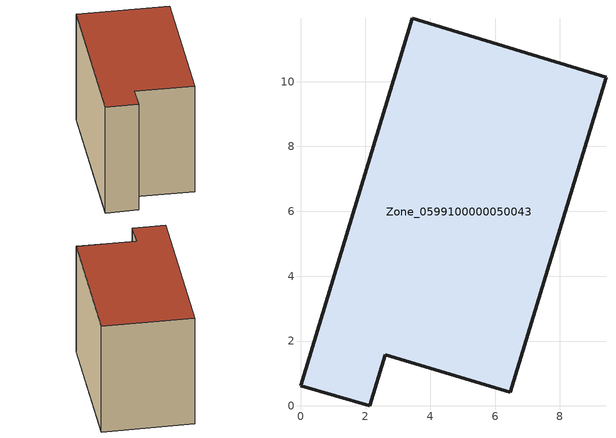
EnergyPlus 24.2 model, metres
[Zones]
Zone_0599100000050043
 floor ground (C_G): 0,0.63 3.44,11.96 9.42,10.14 6.47,0.42 2.61,1.58 2.14,0 z0
 wall outside (C_F): 3.44,11.96 0,0.63 2.14,0 2.61,1.58 6.47,0.42 9.42,10.14 3.44,11.96 z0:8.16
 roof outside (C_R): 9.42,10.14 3.44,11.96 0,0.63 2.14,0 2.61,1.58 6.47,0.42 z8.16
[BUILDING]
Pand.0599100000050043: North Axis=0; Terrain=City; Loads Convergence Tolerance Value=0.04; Temperature Convergence Tolerance Value=0.4; Solar Distribution=FullExterior; Maximum Number of Warmup Days=25; Minimum Number of Warmup Days=1
[Site:Location]
Rotterdam.The.Hague.AP_ZH_NLD Design_Conditions: Latitude=51.96; Longitude=4.45; Time Zone=1; Elevation=-4.5
[SITE:GROUNDTEMPERATURE:BUILDINGSURFACE]
18, 18, 18, 18, 18, 18, 18, 18, 18, 18, 18, 18
[MATERIAL] Thermal Absorptance=0.9; Solar Absorptance=0.7; Visible Absorptance=0.7
Name | Roughness | Thickness | Conductivity | Density | Specific Heat
G.TC.1975-1991 | MediumSmooth | 0.15 | 0.288461 | 540 | 1210
F.TC.1975-1991 | Rough | 0.3 | 0.230769 | 1920 | 840
R.TC.1975-1991 | MediumRough | 0.2 | 0.153846 | 1500 | 1000
[CONSTRUCTION]
C_G: G.TC.1975-1991
C_F: F.TC.1975-1991
C_R: R.TC.1975-1991
[ZONE]
Zone_0599100000050043: Type=1; Multiplier=1; Ceiling Height=Autocalculate; Volume=Autocalculate; Floor Area=autocalculate; Part of Total Floor Area=Yes
[ZONEINFILTRATION:DESIGNFLOWRATE]
Infil_Zone_0599100000050043: Zone or ZoneList or Space or SpaceList=Zone_0599100000050043; Schedule=AlwaysOn; Design Flow Rate Calculation Method=Flow/Area; Flow Rate per Floor Area=0.003; Constant Term Coefficient=1; Temperature Term Coefficient=0; Velocity Term Coefficient=0; Velocity Squared Term Coefficient=0
[HVACTEMPLATE:ZONE:IDEALLOADSAIRSYSTEM]
Zone_0599100000050043: Maximum Heating Supply Air Temperature=50; Minimum Cooling Supply Air Temperature=13; Maximum Heating Supply Air Humidity Ratio=0.0156; Minimum Cooling Supply Air Humidity Ratio=0.0077; Heating Limit=NoLimit; Cooling Limit=NoLimit; Dehumidification Control Type=ConstantSensibleHeatRatio; Cooling Sensible Heat Ratio=0.7; Dehumidification Setpoint=60; Humidification Control Type=None; Humidification Setpoint=30; Outdoor Air Method=None; Outdoor Air Flow Rate per Person=0.00944; Outdoor Air Flow Rate per Zone Floor Area=0; Outdoor Air Flow Rate per Zone=0; Demand Controlled Ventilation Type=None; Outdoor Air Economizer Type=NoEconomizer; Heat Recovery Type=None; Sensible Heat Recovery Effectiveness=0.7; Latent Heat Recovery Effectiveness=0.65
[ZONECONTROL:THERMOSTAT]
ThermostatControl_Zone_0599100000050043: Zone or ZoneList=Zone_0599100000050043; Control Type Schedule=DualSetpointControlType; Control 1=Thermostat_Zone_0599100000050043; Temperature Difference Between Cutout And Setpoint=0
[THERMOSTATSETPOINT:DUALSETPOINT]
Thermostat_Zone_0599100000050043: Heating Setpoint Temperature Schedule=HeatingSetpoint_Zone_0599100000050043; Cooling Setpoint Temperature Schedule=CoolingSetpoint_Zone_0599100000050043
[SCHEDULE:COMPACT]
HeatingSetpoint_Zone_0599100000050043: Through: 12/31, For: AllDays, Until: 24:00, 21
CoolingSetpoint_Zone_0599100000050043: Through: 12/31, For: AllDays, Until: 24:00, 24
DualSetpointControlType: Through: 12/31, For: AllDays, Until: 24:00, 4
AlwaysOn: Through: 12/31, For: AllDays, Until: 24:00, 1
